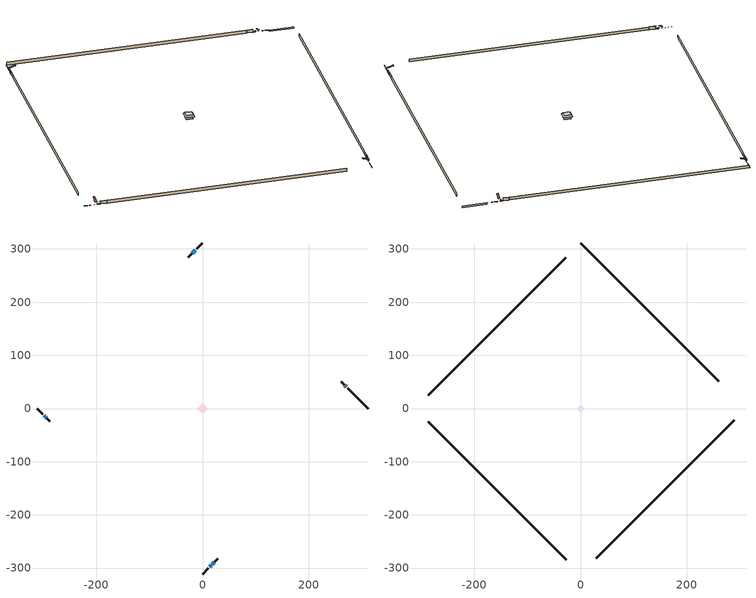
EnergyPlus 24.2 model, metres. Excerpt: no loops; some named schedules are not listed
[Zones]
conditioned space
 floor adiabatic (AdiabaticFloorConstruction): -9.71,0 0,9.71 9.71,0 0,-9.71 z3.05
 floor foundation (Slab1 construction): -6.68,0.65 -0.65,6.68 6.68,-0.65 0.65,-6.68 z-1.68
 wall outside (RimJoist1 construction): 0,-311.27 10.9,-300.37 / -311.27,0 -300.37,-10.9 / 0,311.27 -10.9,300.37 / 283.9,27.37 273,38.27 z0.61:0.91
 wall outside (AdiabaticWallConstruction 1): 269.93,41.34 268.91,42.36 z0.61:2.64
 wall outside (AdiabaticWallConstruction): 13.97,-297.3 14.4,-296.87 z0.61:1.73; -13.97,297.3 -15.27,296 / -16.76,294.51 -17.19,294.08 z0.61:1.88; -297.3,-13.97 -296.54,-14.73 z0.61:1.37; 15.06,-296.21 16.68,-294.59 z0.61:1.12; 17.33,-293.94 17.52,-293.75 z0.61:1.83; 268.26,43.01 267.75,43.52 / -295.89,-15.38 -295.38,-15.89 z0.61:1.07; -15.92,295.35 -16.1,295.17 / -17.85,293.42 -19.71,291.56 z0.61:1.93; 18.18,-293.09 18.97,-292.3 / -294.73,-16.54 -294.15,-17.12 z0.61:1.63; 19.62,-291.65 20.13,-291.14 z0.61:1.17; 20.78,-290.49 21.79,-289.48 z0.61:2.13
 wall outside (Wall1 construction): 22.45,-288.82 28.74,-282.53 / -293.49,-17.78 -287.21,-24.06 / -20.37,290.9 -26.66,284.61 / 267.1,44.17 260.81,50.46 z0.61:5.49
 wall foundation (FoundationWall1 construction): 284.55,26.71,-1.68 284.55,26.71,0.61 308.6,2.67,0.61 308.6,2.67,0.35 311.27,0,0.35 311.27,0,-1.68
 window (WindowConstruction 8): 13.97,-297.3 14.4,-296.87 z0.61:1.73
 window (WindowConstruction 5): -13.97,297.3 -15.27,296 z0.61:1.88
 window (WindowConstruction 6): -297.3,-13.97 -296.54,-14.73 z0.61:1.37
 window (WindowConstruction 7): 15.06,-296.21 16.67,-294.59 z0.61:1.12
 window (WindowConstruction 11): 17.33,-293.94 17.52,-293.75 z0.61:1.83
 window (WindowConstruction 12): 268.26,43.01 267.75,43.52 z0.61:1.07
 window (WindowConstruction 13): -295.89,-15.38 -295.38,-15.89 z0.61:1.07
 window (WindowConstruction 9): -15.92,295.35 -16.1,295.17 z0.61:1.93
 window (WindowConstruction 10): -16.76,294.51 -17.19,294.08 z0.61:1.88
 window (WindowConstruction): 18.18,-293.09 18.97,-292.3 z0.61:1.62
 window (WindowConstruction 1): 19.62,-291.64 20.13,-291.14 z0.61:1.17
 window (WindowConstruction 2): -17.85,293.42 -19.71,291.56 z0.61:1.93
 window (WindowConstruction 3): -294.73,-16.54 -294.15,-17.12 z0.61:1.62
 window (WindowConstruction 4): 20.78,-290.49 21.79,-289.48 z0.61:2.13
 door (Door): 269.93,41.34 268.91,42.36 z0.61:2.64
 ceiling adiabatic (AdiabaticFloorConstruction): 0,-9.71 9.71,0 0,9.71 -9.71,0 z3.05
attic - vented
 floor to conditioned space (Floor1 construction Reversed): -6.87,0 0,6.87 6.87,0 0,-6.87 z5.49
 wall outside (Wall3 construction): 29.39,-281.88 288.89,-22.38 / -286.55,-24.72 -27.05,-284.22 / -27.31,283.95 -286.81,24.46 / 260.15,51.12 0.66,310.61 z0.61:5.49
 roof outside (Roof1 construction): 13.32,-297.95,5.49 6.63,-291.27,8.64 4.86,-293.03,8.64 11.55,-299.72,5.49; -297.95,-13.32,5.49 -291.27,-6.63,8.64 -293.03,-4.86,8.64 -299.72,-11.55,5.49; -13.32,297.95,5.49 -6.63,291.27,8.64 -4.86,293.03,8.64 -11.55,299.72,5.49; 270.58,40.69,5.49 263.89,34,8.64 265.66,32.24,8.64 272.35,38.92,5.49
shading: 14.49,-296.78 13.89,-297.38 13.97,-297.47 14.57,-296.87 z1.85; -15.35,295.92 -13.89,297.38 -14.21,297.71 -15.67,296.25 z2; -296.01,-15.26 -297.83,-13.44 -298.05,-13.65 -296.22,-15.47 z2.13; 16.74,-294.53 15,-296.27 15.32,-296.6 17.06,-294.86 z1.21; 267.71,43.56 268.3,42.97 268.38,43.05 267.8,43.64 z1.13; -295.34,-15.93 -295.93,-15.34 -296.01,-15.42 -295.42,-16.01 z1.13; -18.04,293.23 -13.98,297.28 -14.31,297.61 -18.36,293.56 z4.67; -19.13,292.14 -14.82,296.45 -15.15,296.77 -19.45,292.47 z4.62; 20.91,-290.36 16.24,-295.03 16.57,-295.36 21.23,-290.69 z4.37; 22.06,-289.21 17.69,-293.58 18.01,-293.91 22.39,-289.53 z3.91; -21.65,289.62 -15.91,295.36 -16.23,295.69 -21.98,289.94 z4.67; -291.56,-19.71 -297.31,-13.95 -297.53,-14.17 -291.77,-19.92 z5.29; 23.73,-287.54 18.85,-292.42 19.17,-292.75 24.05,-287.87 z4.87
[Building]
Building 1: Terrain=Suburbs
[Site:Location]
Sault Ste Marie AP_ON: Latitude {deg}=46.49; Longitude {deg}=-84.51; Time Zone {hr}=-5; Elevation {m}=192; Keep Site Location Information=Yes
[Site:GroundTemperature:Shallow]
0.840846, -1.16074, -1.32103, -0.371179, 3.44196, 7.23733, 10.5277, 12.6121, 12.7892, 11.0939, 7.8874, 4.20846
[Site:WaterMainsTemperature]
Calculation Method=Schedule; Temperature Schedule=mains temperature schedule
[Material] Roughness=Rough; Thermal Absorptance=0.9
Name | Thickness {m} | Conductivity {W/m-K} | Density {kg/m3} | Specific Heat {J/kg-K} | Solar Absorptance | Visible Absorptance
asphalt or fiberglass shingles | 0.00635 | 0.162714 | 1121.4 | 1465.45 | 0.91 | 0.91
ceiling loosefill ins | 0.169333 | 0.0480833 | 16.02 | 1046.75 | 0.7 | 0.7
ceiling stud and cavity | 0.1397 | 0.107942 | 65.682 | 1177.47 | 0.7 | 0.7
concrete 4.0 in. | 0.1016 | 1.803125 | 2242.8 | 837.4 | 0.7 | 0.7
concrete 8.0 in. | 0.2032 | 1.803125 | 2242.8 | 837.4 | 0.7 | 0.7
door material | 0.04445 | 0.053851 | 512.64 | 1214.23 | 0.7 | 0.7
exterior vertical ins | 0.0439632 | 0.029427 | 32.04 | 1214.23 | 0.7 | 0.7
floor covering | 0.0127 | 0.0433444 | 54.468 | 1339.84 | 0.6 | 0.6
floor rigid ins; wall rigid ins | 0.512978 | 0.029427 | 32.04 | 1214.23 | 0.7 | 0.7
floor stud and cavity | 0.1397 | 1.75129 | 37.0049 | 1207.88 | 0.7 | 0.7
furniture material conditioned space 1 | 0.1524 | 0.115458 | 640.8 | 1214.23 | 0.6 | 0.6
gypsum board | 0.0127 | 0.160291 | 801 | 837.4 | 0.6 | 0.6
gypsum board 1 | 0.0127 | 0.160291 | 801 | 837.4 | 0.7 | 0.7
osb sheathing 0.5 in. | 0.0127 | 0.115458 | 512.64 | 1214.23 | 0.7 | 0.7
osb sheathing 0.75 in. | 0.01905 | 0.115458 | 512.64 | 1214.23 | 0.7 | 0.7
osb sheathing 2.0 in. | 0.0508 | 0.115458 | 512.64 | 1214.23 | 0.7 | 0.7
rim joist stud and cavity | 0.0508 | 0.0293316 | 125.044 | 1163.47 | 0.6 | 0.6
wall stud and cavity | 0.1397 | 0.092577 | 139.0536 | 1170.24 | 0.7 | 0.7
wall stud and cavity 1 | 0.0889 | 6.1454 | 50.32683 | 1063.81 | 0.6 | 0.6
wall stud and cavity 2 | 0.0889 | 0.380278 | 52.3479 | 1209.89 | 0.7 | 0.7
wall stud and cavity 3 | 0.0889 | 0.391764 | 83.0341 | 1211.67 | 0.7 | 0.7
wood siding | 0.0254 | 0.102417 | 544.68 | 1172.36 | 0.25 | 0.25
wood siding 1 | 0.00254 | 0.102417 | 544.68 | 1172.36 | 0.25 | 0.25
wood siding 2; wood siding 3; wood siding 4 | 0.0254 | 0.102417 | 544.68 | 1172.36 | 0.7 | 0.7
[WindowMaterial:SimpleGlazingSystem]
Name | U-Factor {W/m2-K} | Solar Heat Gain Coefficient
WindowMaterial | 2.6363 | 0.51
WindowMaterial 1 | 2.813449 | 0.39
WindowMaterial 10 | 2.572134 | 0.58
WindowMaterial 11 | 2.83843 | 0.36
WindowMaterial 12 | 3.01104 | 0.36
WindowMaterial 2 | 2.57384 | 0.54
WindowMaterial 3 | 2.68399 | 0.48
WindowMaterial 4 | 2.40407 | 0.64
WindowMaterial 5 | 2.6891 | 0.47
WindowMaterial 6 | 2.68172 | 0.48
WindowMaterial 7 | 2.81061 | 0.39
WindowMaterial 8 | 2.58406 | 0.58
WindowMaterial 9 | 2.88386 | 0.47
[Construction]
AdiabaticFloorConstruction: floor stud and cavity, floor rigid ins, osb sheathing 0.75 in., floor covering
AdiabaticWallConstruction: wood siding 3, wall rigid ins, wall stud and cavity 2, gypsum board
AdiabaticWallConstruction 1: wood siding 4, wall rigid ins, wall stud and cavity 2, gypsum board
Door: door material
Floor1 construction Reversed: gypsum board, ceiling stud and cavity, ceiling loosefill ins
FoundationWall1 construction: concrete 8.0 in., gypsum board 1
furniture construction conditioned space 1: furniture material conditioned space 1
PartitionWallConstruction: gypsum board, wall stud and cavity 3, gypsum board
RimJoist1 construction: wood siding 2, osb sheathing 2.0 in., rim joist stud and cavity
Roof1 construction: asphalt or fiberglass shingles
Slab1 construction: concrete 4.0 in.
Wall1 construction: wood siding, osb sheathing 0.5 in., wall stud and cavity, gypsum board
Wall3 construction: wood siding 1, wall stud and cavity 1
WindowConstruction: WindowMaterial
WindowConstruction 1: WindowMaterial 1
WindowConstruction 10: WindowMaterial 10
WindowConstruction 11: WindowMaterial 11
WindowConstruction 12; WindowConstruction 13: WindowMaterial 12
WindowConstruction 2: WindowMaterial 2
WindowConstruction 3: WindowMaterial 3
WindowConstruction 4: WindowMaterial 4
WindowConstruction 5: WindowMaterial 5
WindowConstruction 6: WindowMaterial 6
WindowConstruction 7: WindowMaterial 7
WindowConstruction 8: WindowMaterial 8
WindowConstruction 9: WindowMaterial 9
[Zone] Multiplier=1; Part of Total Floor Area=Yes
Name | Volume {m3}
attic - vented | 48.2632
conditioned space | 708
[Space]
Name | Zone | Volume {m3}
attic - vented 1 | attic - vented | 48.2632
conditioned space 1 | conditioned space | 708
[ZoneInfiltration:EffectiveLeakageArea]
infil attic - vented 1: Zone or Space=attic - vented 1; Schedule=Always On Discrete; Effective Air Leakage Area {cm2}=3710.16; Stack Coefficient=0.000558363; Wind Coefficient=1.59654e-05
[ZoneMixing]
whole house fan mix: Zone or Space=attic - vented; Schedule=Always On Continuous; Design Flow Rate Calculation Method=Flow/Zone; Design Flow Rate {m3/s}=0; Source Zone or Space=conditioned space
[SurfaceProperty:ExposedFoundationPerimeter]
Slab1: Exposed Perimeter Calculation Method=TotalExposedPerimeter; Total Exposed Perimeter {m}=37.78
[InternalMass] Zone or ZoneList=conditioned space; Space or SpaceList=conditioned space 1
Name | Construction | Surface Area {m2}
furniture mass conditioned space 1 | furniture construction conditioned space 1 | 110.8
partition wall mass | PartitionWallConstruction | 277
[Lights]
interior lighting: Zone or ZoneList or Space or SpaceList=conditioned space 1; Schedule=interior lighting schedule; Design Level Calculation Method=LightingLevel; Lighting Level {W}=343.2; Return Air Fraction=0; Fraction Radiant=0.6; Fraction Visible=0.2; Fraction Replaceable=1
[People]
occupants: Zone or ZoneList or Space or SpaceList=conditioned space 1; Number of People Schedule=occupants schedule; Number of People Calculation Method=People; Number of People=3; Fraction Radiant=0.314171; Sensible Heat Fraction=0.56303; Activity Level Schedule=occupants activity schedule; Carbon Dioxide Generation Rate {m3/s-W}=0; Enable ASHRAE 55 Comfort Warnings=No; Mean Radiant Temperature Calculation Type=EnclosureAveraged
[ElectricEquipment] Zone or ZoneList or Space or SpaceList=conditioned space 1; Design Level Calculation Method=EquipmentLevel
Name | Schedule | Design Level {W} | Fraction Latent | Fraction Radiant | Fraction Lost
clothes dryer | clothes dryer schedule | 140.772 | 0.015 | 0.081 | 0.85
clothes washer | clothes washer schedule | 32.1985 | 0.03 | 0.162 | 0.7
cooking range | cooking range schedule | 215.147 | 0.08 | 0.432 | 0.2
dishwasher | dishwasher schedule | 66.8632 | 0.3 | 0.18 | 0.4
fridge | fridge schedule | 72.9452 | 0 | 0.6 | 0
mech vent bath fan 0 | mech vent bath fan 0 schedule | 50.2 | 0 | 0 | 1
mech vent house fan | mech vent house fan schedule | 0 | 0 | 0 | 1
mech vent house fan cfis | mech vent house fan cfis schedule | 0 | 0 | 0 | 0
misc plug loads | misc plug loads schedule | 494.7 | 0.045 | 0.513 | 0.1
whole house fan | Always On Discrete | 0 | 0 | 0 | 1
[OtherEquipment] Zone or ZoneList or Space or SpaceList=conditioned space 1; Design Level Calculation Method=EquipmentLevel
Name | Fuel Type | Schedule | Design Level {W} | Fraction Latent | Fraction Radiant | Fraction Lost
clothes dryer 1 | Electricity | clothes dryer schedule | 0 | 0.015 | 0.081 | 0.85
cooking range 1 | Electricity | cooking range schedule | 0 | 0.08 | 0.432 | 0.2
general water use latent | None | general water use schedule | 62.594 | 1 | 0 | 0
general water use sensible | None | general water use schedule | -61.6891 | 0 | 0.6 | 0
mech vent house fan latent load | None | Always On Discrete | 0 | 1 | 0 | 0
mech vent house fan sensible load | None | Always On Discrete | 0 | 0 | 0 | 0
water heater energy adjustment1 | NaturalGas | Always On Discrete | 0.01 | 0 | 0 | 1
[ZoneInfiltration:DesignFlowRate] Zone or ZoneList or Space or SpaceList=conditioned space 1; Schedule=Always On Discrete; Design Flow Rate Calculation Method=Flow/Zone; Design Flow Rate {m3/s}=0
infil flow; natural vent flow; whole house fan flow
[Foundation:Kiva]
Foundation Kiva 1: Initial Indoor Air Temperature {C}=20; Wall Height Above Grade {m}=0.609996; Wall Depth Below Slab {m}=0.2032; Custom Block Material Name 1=exterior vertical ins; Custom Block Depth 1 {m}=2.28999; Custom Block X Position 1 {m}=0.2159; Custom Block Z Position 1 {m}=0
[Foundation:Kiva:Settings]
Soil Conductivity {W/m-K}=0.849921; Soil Density {kg/m3}=1842.3; Soil Specific Heat {J/kg-K}=418.7; Ground Solar Absorptivity=0.9; Ground Thermal Absorptivity=0.9; Ground Surface Roughness {m}=0.03; Far-Field Width {m}=40; Deep-Ground Boundary Condition=ZeroFlux; Deep-Ground Depth {m}=40; Minimum Cell Dimension {m}=0.2; Maximum Cell Growth Coefficient=3; Simulation Timestep=Timestep
[Exterior:Lights]
exterior lighting: Schedule=exterior lighting schedule; Design Level {W}=75.6
[Schedule:Constant]
Name | Hourly Value
Always On Continuous; mech vent house fan schedule; mech vent house fan cfis schedule; Always On Discrete | 1
occupants activity schedule | 117.228
fridge schedule | 0
[Schedule:Week:Daily]
interior lighting schedule Week Rule - Jan1-Jan27: interior lighting schedule day, interior lighting schedule day, interior lighting schedule day, interior lighting schedule day, interior lighting schedule day, interior lighting schedule day, interior lighting schedule day, interior lighting schedule default day, interior lighting schedule default day, interior lighting schedule default day, interior lighting schedule default day, interior lighting schedule default day
interior lighting schedule Week Rule - Jan28-Feb3: interior lighting schedule day, interior lighting schedule day, interior lighting schedule day, interior lighting schedule day, interior lighting schedule day 1, interior lighting schedule day 1, interior lighting schedule day 1, interior lighting schedule default day, interior lighting schedule default day, interior lighting schedule default day, interior lighting schedule default day, interior lighting schedule default day
interior lighting schedule Week Rule - Feb4-Feb24: interior lighting schedule day 1, interior lighting schedule day 1, interior lighting schedule day 1, interior lighting schedule day 1, interior lighting schedule day 1, interior lighting schedule day 1, interior lighting schedule day 1, interior lighting schedule default day, interior lighting schedule default day, interior lighting schedule default day, interior lighting schedule default day, interior lighting schedule default day
interior lighting schedule Week Rule - Feb25-Mar3: interior lighting schedule day 1, interior lighting schedule day 1, interior lighting schedule day 1, interior lighting schedule day 1, interior lighting schedule day 2, interior lighting schedule day 2, interior lighting schedule day 2, interior lighting schedule default day, interior lighting schedule default day, interior lighting schedule default day, interior lighting schedule default day, interior lighting schedule default day
interior lighting schedule Week Rule - Mar4-Mar31: interior lighting schedule day 2, interior lighting schedule day 2, interior lighting schedule day 2, interior lighting schedule day 2, interior lighting schedule day 2, interior lighting schedule day 2, interior lighting schedule day 2, interior lighting schedule default day, interior lighting schedule default day, interior lighting schedule default day, interior lighting schedule default day, interior lighting schedule default day
interior lighting schedule Week Rule - Apr1-Apr28: interior lighting schedule day 3, interior lighting schedule day 3, interior lighting schedule day 3, interior lighting schedule day 3, interior lighting schedule day 3, interior lighting schedule day 3, interior lighting schedule day 3, interior lighting schedule default day, interior lighting schedule default day, interior lighting schedule default day, interior lighting schedule default day, interior lighting schedule default day
interior lighting schedule Week Rule - Apr29-May5: interior lighting schedule day 3, interior lighting schedule day 3, interior lighting schedule day 4, interior lighting schedule day 4, interior lighting schedule day 4, interior lighting schedule day 4, interior lighting schedule day 4, interior lighting schedule default day, interior lighting schedule default day, interior lighting schedule default day, interior lighting schedule default day, interior lighting schedule default day
interior lighting schedule Week Rule - May6-May26: interior lighting schedule day 4, interior lighting schedule day 4, interior lighting schedule day 4, interior lighting schedule day 4, interior lighting schedule day 4, interior lighting schedule day 4, interior lighting schedule day 4, interior lighting schedule default day, interior lighting schedule default day, interior lighting schedule default day, interior lighting schedule default day, interior lighting schedule default day
interior lighting schedule Week Rule - May27-Jun2: interior lighting schedule day 4, interior lighting schedule day 4, interior lighting schedule day 4, interior lighting schedule day 4, interior lighting schedule day 4, interior lighting schedule day 5, interior lighting schedule day 5, interior lighting schedule default day, interior lighting schedule default day, interior lighting schedule default day, interior lighting schedule default day, interior lighting schedule default day
interior lighting schedule Week Rule - Jun3-Jun30: interior lighting schedule day 5, interior lighting schedule day 5, interior lighting schedule day 5, interior lighting schedule day 5, interior lighting schedule day 5, interior lighting schedule day 5, interior lighting schedule day 5, interior lighting schedule default day, interior lighting schedule default day, interior lighting schedule default day, interior lighting schedule default day, interior lighting schedule default day
interior lighting schedule Week Rule - Jul1-Jul28: interior lighting schedule day 6, interior lighting schedule day 6, interior lighting schedule day 6, interior lighting schedule day 6, interior lighting schedule day 6, interior lighting schedule day 6, interior lighting schedule day 6, interior lighting schedule default day, interior lighting schedule default day, interior lighting schedule default day, interior lighting schedule default day, interior lighting schedule default day
interior lighting schedule Week Rule - Jul29-Aug4: interior lighting schedule day 6, interior lighting schedule day 6, interior lighting schedule day 6, interior lighting schedule day 7, interior lighting schedule day 7, interior lighting schedule day 7, interior lighting schedule day 7, interior lighting schedule default day, interior lighting schedule default day, interior lighting schedule default day, interior lighting schedule default day, interior lighting schedule default day
interior lighting schedule Week Rule - Aug5-Aug25: interior lighting schedule day 7, interior lighting schedule day 7, interior lighting schedule day 7, interior lighting schedule day 7, interior lighting schedule day 7, interior lighting schedule day 7, interior lighting schedule day 7, interior lighting schedule default day, interior lighting schedule default day, interior lighting schedule default day, interior lighting schedule default day, interior lighting schedule default day
interior lighting schedule Week Rule - Aug26-Sep1: interior lighting schedule day 7, interior lighting schedule day 7, interior lighting schedule day 7, interior lighting schedule day 7, interior lighting schedule day 7, interior lighting schedule day 7, interior lighting schedule day 8, interior lighting schedule default day, interior lighting schedule default day, interior lighting schedule default day, interior lighting schedule default day, interior lighting schedule default day
interior lighting schedule Week Rule - Sep2-Sep29: interior lighting schedule day 8, interior lighting schedule day 8, interior lighting schedule day 8, interior lighting schedule day 8, interior lighting schedule day 8, interior lighting schedule day 8, interior lighting schedule day 8, interior lighting schedule default day, interior lighting schedule default day, interior lighting schedule default day, interior lighting schedule default day, interior lighting schedule default day
interior lighting schedule Week Rule - Sep30-Oct6: interior lighting schedule day 8, interior lighting schedule day 9, interior lighting schedule day 9, interior lighting schedule day 9, interior lighting schedule day 9, interior lighting schedule day 9, interior lighting schedule day 9, interior lighting schedule default day, interior lighting schedule default day, interior lighting schedule default day, interior lighting schedule default day, interior lighting schedule default day
interior lighting schedule Week Rule - Oct7-Oct27: interior lighting schedule day 9, interior lighting schedule day 9, interior lighting schedule day 9, interior lighting schedule day 9, interior lighting schedule day 9, interior lighting schedule day 9, interior lighting schedule day 9, interior lighting schedule default day, interior lighting schedule default day, interior lighting schedule default day, interior lighting schedule default day, interior lighting schedule default day
interior lighting schedule Week Rule - Oct28-Nov3: interior lighting schedule day 9, interior lighting schedule day 9, interior lighting schedule day 9, interior lighting schedule day 9, interior lighting schedule day 10, interior lighting schedule day 10, interior lighting schedule day 10, interior lighting schedule default day, interior lighting schedule default day, interior lighting schedule default day, interior lighting schedule default day, interior lighting schedule default day
interior lighting schedule Week Rule - Nov4-Nov24: interior lighting schedule day 10, interior lighting schedule day 10, interior lighting schedule day 10, interior lighting schedule day 10, interior lighting schedule day 10, interior lighting schedule day 10, interior lighting schedule day 10, interior lighting schedule default day, interior lighting schedule default day, interior lighting schedule default day, interior lighting schedule default day, interior lighting schedule default day
interior lighting schedule Week Rule - Nov25-Dec1: interior lighting schedule day 10, interior lighting schedule day 10, interior lighting schedule day 10, interior lighting schedule day 10, interior lighting schedule day 10, interior lighting schedule day 10, interior lighting schedule day 11, interior lighting schedule default day, interior lighting schedule default day, interior lighting schedule default day, interior lighting schedule default day, interior lighting schedule default day
interior lighting schedule Week Rule - Dec2-Dec31: interior lighting schedule day 11, interior lighting schedule day 11, interior lighting schedule day 11, interior lighting schedule day 11, interior lighting schedule day 11, interior lighting schedule day 11, interior lighting schedule day 11, interior lighting schedule default day, interior lighting schedule default day, interior lighting schedule default day, interior lighting schedule default day, interior lighting schedule default day
occupants schedule Week Rule - Jan1-Dec31: occupants schedule day, occupants schedule day, occupants schedule day, occupants schedule day, occupants schedule day, occupants schedule day, occupants schedule day, occupants schedule default day, occupants schedule default day, occupants schedule default day, occupants schedule default day, occupants schedule default day
clothes dryer schedule Week Rule - Jan1-Dec31: clothes dryer schedule day, clothes dryer schedule day, clothes dryer schedule day, clothes dryer schedule day, clothes dryer schedule day, clothes dryer schedule day, clothes dryer schedule day, clothes dryer schedule default day, clothes dryer schedule default day, clothes dryer schedule default day, clothes dryer schedule default day, clothes dryer schedule default day
clothes washer schedule Week Rule - Jan1-Dec31: clothes washer schedule day, clothes washer schedule day, clothes washer schedule day, clothes washer schedule day, clothes washer schedule day, clothes washer schedule day, clothes washer schedule day, clothes washer schedule default day, clothes washer schedule default day, clothes washer schedule default day, clothes washer schedule default day, clothes washer schedule default day
cooking range schedule Week Rule - Jan1-Dec31: cooking range schedule day, cooking range schedule day, cooking range schedule day, cooking range schedule day, cooking range schedule day, cooking range schedule day, cooking range schedule day, cooking range schedule default day, cooking range schedule default day, cooking range schedule default day, cooking range schedule default day, cooking range schedule default day
dishwasher schedule Week Rule - Jan1-Dec31: dishwasher schedule day, dishwasher schedule day, dishwasher schedule day, dishwasher schedule day, dishwasher schedule day, dishwasher schedule day, dishwasher schedule day, dishwasher schedule default day, dishwasher schedule default day, dishwasher schedule default day, dishwasher schedule default day, dishwasher schedule default day
mech vent bath fan 0 schedule Week Rule - Jan1-Dec31: mech vent bath fan 0 schedule day, mech vent bath fan 0 schedule day, mech vent bath fan 0 schedule day, mech vent bath fan 0 schedule day, mech vent bath fan 0 schedule day, mech vent bath fan 0 schedule day, mech vent bath fan 0 schedule day, mech vent bath fan 0 schedule default day, mech vent bath fan 0 schedule default day, mech vent bath fan 0 schedule default day, mech vent bath fan 0 schedule default day, mech vent bath fan 0 schedule default day
misc plug loads schedule Week Rule - Jan1-Dec31: misc plug loads schedule day, misc plug loads schedule day, misc plug loads schedule day, misc plug loads schedule day, misc plug loads schedule day, misc plug loads schedule day, misc plug loads schedule day, misc plug loads schedule default day, misc plug loads schedule default day, misc plug loads schedule default day, misc plug loads schedule default day, misc plug loads schedule default day
general water use schedule Week Rule - Jan1-Dec31: general water use schedule day, general water use schedule day, general water use schedule day, general water use schedule day, general water use schedule day, general water use schedule day, general water use schedule day, general water use schedule default day, general water use schedule default day, general water use schedule default day, general water use schedule default day, general water use schedule default day
exterior lighting schedule Week Rule - Jan1-Jan27: exterior lighting schedule day, exterior lighting schedule day, exterior lighting schedule day, exterior lighting schedule day, exterior lighting schedule day, exterior lighting schedule day, exterior lighting schedule day, exterior lighting schedule default day, exterior lighting schedule default day, exterior lighting schedule default day, exterior lighting schedule default day, exterior lighting schedule default day
exterior lighting schedule Week Rule - Jan28-Feb3: exterior lighting schedule day, exterior lighting schedule day, exterior lighting schedule day, exterior lighting schedule day, exterior lighting schedule day 1, exterior lighting schedule day 1, exterior lighting schedule day 1, exterior lighting schedule default day, exterior lighting schedule default day, exterior lighting schedule default day, exterior lighting schedule default day, exterior lighting schedule default day
exterior lighting schedule Week Rule - Feb4-Feb24: exterior lighting schedule day 1, exterior lighting schedule day 1, exterior lighting schedule day 1, exterior lighting schedule day 1, exterior lighting schedule day 1, exterior lighting schedule day 1, exterior lighting schedule day 1, exterior lighting schedule default day, exterior lighting schedule default day, exterior lighting schedule default day, exterior lighting schedule default day, exterior lighting schedule default day
exterior lighting schedule Week Rule - Feb25-Mar3: exterior lighting schedule day 1, exterior lighting schedule day 1, exterior lighting schedule day 1, exterior lighting schedule day 1, exterior lighting schedule day 2, exterior lighting schedule day 2, exterior lighting schedule day 2, exterior lighting schedule default day, exterior lighting schedule default day, exterior lighting schedule default day, exterior lighting schedule default day, exterior lighting schedule default day
exterior lighting schedule Week Rule - Mar4-Mar31: exterior lighting schedule day 2, exterior lighting schedule day 2, exterior lighting schedule day 2, exterior lighting schedule day 2, exterior lighting schedule day 2, exterior lighting schedule day 2, exterior lighting schedule day 2, exterior lighting schedule default day, exterior lighting schedule default day, exterior lighting schedule default day, exterior lighting schedule default day, exterior lighting schedule default day
exterior lighting schedule Week Rule - Apr1-Apr28: exterior lighting schedule day 3, exterior lighting schedule day 3, exterior lighting schedule day 3, exterior lighting schedule day 3, exterior lighting schedule day 3, exterior lighting schedule day 3, exterior lighting schedule day 3, exterior lighting schedule default day, exterior lighting schedule default day, exterior lighting schedule default day, exterior lighting schedule default day, exterior lighting schedule default day
exterior lighting schedule Week Rule - Apr29-May5: exterior lighting schedule day 3, exterior lighting schedule day 3, exterior lighting schedule day 4, exterior lighting schedule day 4, exterior lighting schedule day 4, exterior lighting schedule day 4, exterior lighting schedule day 4, exterior lighting schedule default day, exterior lighting schedule default day, exterior lighting schedule default day, exterior lighting schedule default day, exterior lighting schedule default day
exterior lighting schedule Week Rule - May6-May26: exterior lighting schedule day 4, exterior lighting schedule day 4, exterior lighting schedule day 4, exterior lighting schedule day 4, exterior lighting schedule day 4, exterior lighting schedule day 4, exterior lighting schedule day 4, exterior lighting schedule default day, exterior lighting schedule default day, exterior lighting schedule default day, exterior lighting schedule default day, exterior lighting schedule default day
exterior lighting schedule Week Rule - May27-Jun2: exterior lighting schedule day 4, exterior lighting schedule day 4, exterior lighting schedule day 4, exterior lighting schedule day 4, exterior lighting schedule day 4, exterior lighting schedule day 5, exterior lighting schedule day 5, exterior lighting schedule default day, exterior lighting schedule default day, exterior lighting schedule default day, exterior lighting schedule default day, exterior lighting schedule default day
exterior lighting schedule Week Rule - Jun3-Jun30: exterior lighting schedule day 5, exterior lighting schedule day 5, exterior lighting schedule day 5, exterior lighting schedule day 5, exterior lighting schedule day 5, exterior lighting schedule day 5, exterior lighting schedule day 5, exterior lighting schedule default day, exterior lighting schedule default day, exterior lighting schedule default day, exterior lighting schedule default day, exterior lighting schedule default day
exterior lighting schedule Week Rule - Jul1-Jul28: exterior lighting schedule day 6, exterior lighting schedule day 6, exterior lighting schedule day 6, exterior lighting schedule day 6, exterior lighting schedule day 6, exterior lighting schedule day 6, exterior lighting schedule day 6, exterior lighting schedule default day, exterior lighting schedule default day, exterior lighting schedule default day, exterior lighting schedule default day, exterior lighting schedule default day
exterior lighting schedule Week Rule - Jul29-Aug4: exterior lighting schedule day 6, exterior lighting schedule day 6, exterior lighting schedule day 6, exterior lighting schedule day 7, exterior lighting schedule day 7, exterior lighting schedule day 7, exterior lighting schedule day 7, exterior lighting schedule default day, exterior lighting schedule default day, exterior lighting schedule default day, exterior lighting schedule default day, exterior lighting schedule default day
exterior lighting schedule Week Rule - Aug5-Aug25: exterior lighting schedule day 7, exterior lighting schedule day 7, exterior lighting schedule day 7, exterior lighting schedule day 7, exterior lighting schedule day 7, exterior lighting schedule day 7, exterior lighting schedule day 7, exterior lighting schedule default day, exterior lighting schedule default day, exterior lighting schedule default day, exterior lighting schedule default day, exterior lighting schedule default day
exterior lighting schedule Week Rule - Aug26-Sep1: exterior lighting schedule day 7, exterior lighting schedule day 7, exterior lighting schedule day 7, exterior lighting schedule day 7, exterior lighting schedule day 7, exterior lighting schedule day 7, exterior lighting schedule day 8, exterior lighting schedule default day, exterior lighting schedule default day, exterior lighting schedule default day, exterior lighting schedule default day, exterior lighting schedule default day
exterior lighting schedule Week Rule - Sep2-Sep29: exterior lighting schedule day 8, exterior lighting schedule day 8, exterior lighting schedule day 8, exterior lighting schedule day 8, exterior lighting schedule day 8, exterior lighting schedule day 8, exterior lighting schedule day 8, exterior lighting schedule default day, exterior lighting schedule default day, exterior lighting schedule default day, exterior lighting schedule default day, exterior lighting schedule default day
exterior lighting schedule Week Rule - Sep30-Oct6: exterior lighting schedule day 8, exterior lighting schedule day 9, exterior lighting schedule day 9, exterior lighting schedule day 9, exterior lighting schedule day 9, exterior lighting schedule day 9, exterior lighting schedule day 9, exterior lighting schedule default day, exterior lighting schedule default day, exterior lighting schedule default day, exterior lighting schedule default day, exterior lighting schedule default day
exterior lighting schedule Week Rule - Oct7-Oct27: exterior lighting schedule day 9, exterior lighting schedule day 9, exterior lighting schedule day 9, exterior lighting schedule day 9, exterior lighting schedule day 9, exterior lighting schedule day 9, exterior lighting schedule day 9, exterior lighting schedule default day, exterior lighting schedule default day, exterior lighting schedule default day, exterior lighting schedule default day, exterior lighting schedule default day
exterior lighting schedule Week Rule - Oct28-Nov3: exterior lighting schedule day 9, exterior lighting schedule day 9, exterior lighting schedule day 9, exterior lighting schedule day 9, exterior lighting schedule day 10, exterior lighting schedule day 10, exterior lighting schedule day 10, exterior lighting schedule default day, exterior lighting schedule default day, exterior lighting schedule default day, exterior lighting schedule default day, exterior lighting schedule default day
exterior lighting schedule Week Rule - Nov4-Nov24: exterior lighting schedule day 10, exterior lighting schedule day 10, exterior lighting schedule day 10, exterior lighting schedule day 10, exterior lighting schedule day 10, exterior lighting schedule day 10, exterior lighting schedule day 10, exterior lighting schedule default day, exterior lighting schedule default day, exterior lighting schedule default day, exterior lighting schedule default day, exterior lighting schedule default day
[Schedule:Year]
interior lighting schedule: interior lighting schedule Week Rule - Jan1-Jan27, 1, 1, 1, 27, interior lighting schedule Week Rule - Jan28-Feb3, 1, 28, 2, 3, interior lighting schedule Week Rule - Feb4-Feb24, 2, 4, 2, 24, interior lighting schedule Week Rule - Feb25-Mar3, 2, 25, 3, 3, interior lighting schedule Week Rule - Mar4-Mar31, 3, 4, 3, 31, interior lighting schedule Week Rule - Apr1-Apr28, 4, 1, 4, 28, interior lighting schedule Week Rule - Apr29-May5, 4, 29, 5, 5, interior lighting schedule Week Rule - May6-May26, 5, 6, 5, 26, interior lighting schedule Week Rule - May27-Jun2, 5, 27, 6, 2, interior lighting schedule Week Rule - Jun3-Jun30, 6, 3, 6, 30, interior lighting schedule Week Rule - Jul1-Jul28, 7, 1, 7, 28, interior lighting schedule Week Rule - Jul29-Aug4, 7, 29, 8, 4, interior lighting schedule Week Rule - Aug5-Aug25, 8, 5, 8, 25, interior lighting schedule Week Rule - Aug26-Sep1, 8, 26, 9, 1, interior lighting schedule Week Rule - Sep2-Sep29, 9, 2, 9, 29, interior lighting schedule Week Rule - Sep30-Oct6, 9, 30, 10, 6, interior lighting schedule Week Rule - Oct7-Oct27, 10, 7, 10, 27, interior lighting schedule Week Rule - Oct28-Nov3, 10, 28, 11, 3, interior lighting schedule Week Rule - Nov4-Nov24, 11, 4, 11, 24, interior lighting schedule Week Rule - Nov25-Dec1, 11, 25, 12, 1, interior lighting schedule Week Rule - Dec2-Dec31, 12, 2, 12, 31
occupants schedule: occupants schedule Week Rule - Jan1-Dec31, 1, 1, 12, 31
clothes dryer schedule: clothes dryer schedule Week Rule - Jan1-Dec31, 1, 1, 12, 31
clothes washer schedule: clothes washer schedule Week Rule - Jan1-Dec31, 1, 1, 12, 31
cooking range schedule: cooking range schedule Week Rule - Jan1-Dec31, 1, 1, 12, 31
dishwasher schedule: dishwasher schedule Week Rule - Jan1-Dec31, 1, 1, 12, 31
mech vent bath fan 0 schedule: mech vent bath fan 0 schedule Week Rule - Jan1-Dec31, 1, 1, 12, 31
misc plug loads schedule: misc plug loads schedule Week Rule - Jan1-Dec31, 1, 1, 12, 31
general water use schedule: general water use schedule Week Rule - Jan1-Dec31, 1, 1, 12, 31
exterior lighting schedule: exterior lighting schedule Week Rule - Jan1-Jan27, 1, 1, 1, 27, exterior lighting schedule Week Rule - Jan28-Feb3, 1, 28, 2, 3, exterior lighting schedule Week Rule - Feb4-Feb24, 2, 4, 2, 24, exterior lighting schedule Week Rule - Feb25-Mar3, 2, 25, 3, 3, exterior lighting schedule Week Rule - Mar4-Mar31, 3, 4, 3, 31, exterior lighting schedule Week Rule - Apr1-Apr28, 4, 1, 4, 28, exterior lighting schedule Week Rule - Apr29-May5, 4, 29, 5, 5, exterior lighting schedule Week Rule - May6-May26, 5, 6, 5, 26, exterior lighting schedule Week Rule - May27-Jun2, 5, 27, 6, 2, exterior lighting schedule Week Rule - Jun3-Jun30, 6, 3, 6, 30, exterior lighting schedule Week Rule - Jul1-Jul28, 7, 1, 7, 28, exterior lighting schedule Week Rule - Jul29-Aug4, 7, 29, 8, 4, exterior lighting schedule Week Rule - Aug5-Aug25, 8, 5, 8, 25, exterior lighting schedule Week Rule - Aug26-Sep1, 8, 26, 9, 1, exterior lighting schedule Week Rule - Sep2-Sep29, 9, 2, 9, 29, exterior lighting schedule Week Rule - Sep30-Oct6, 9, 30, 10, 6, exterior lighting schedule Week Rule - Oct7-Oct27, 10, 7, 10, 27, exterior lighting schedule Week Rule - Oct28-Nov3, 10, 28, 11, 3, exterior lighting schedule Week Rule - Nov4-Nov24, 11, 4, 11, 24, exterior lighting schedule Week Rule - Nov25-Dec1, 11, 25, 12, 1, exterior lighting schedule Week Rule - Dec2-Dec31, 12, 2, 12, 31
[Schedule:Compact]
mains temperature schedule: Through: 01/01, For: AllDays, Until: 24:00, 5.72222, Through: 01/02, For: AllDays, Until: 24:00, 5.65667, Through: 01/03, For: AllDays, Until: 24:00, 5.59222, Through: 01/04, For: AllDays, Until: 24:00, 5.52889, Through: 01/05, For: AllDays, Until: 24:00, 5.46667, Through: 01/06, For: AllDays, Until: 24:00, 5.405, Through: 01/07, For: AllDays, Until: 24:00, 5.345, Through: 01/08, For: AllDays, Until: 24:00, 5.28556, Through: 01/09, For: AllDays, Until: 24:00, 5.22722, Through: 01/10, For: AllDays, Until: 24:00, 5.17, Through: 01/11, For: AllDays, Until: 24:00, 5.11389, Through: 01/12, For: AllDays, Until: 24:00, 5.05889, Through: 01/13, For: AllDays, Until: 24:00, 5.00556, Through: 01/14, For: AllDays, Until: 24:00, 4.95278, Through: 01/15, For: AllDays, Until: 24:00, 4.90111, Through: 01/16, For: AllDays, Until: 24:00, 4.85111, Through: 01/17, For: AllDays, Until: 24:00, 4.80167, Through: 01/18, For: AllDays, Until: 24:00, 4.75389, Through: 01/19, For: AllDays, Until: 24:00, 4.70722, Through: 01/20, For: AllDays, Until: 24:00, 4.66167, Through: 01/21, For: AllDays, Until: 24:00, 4.61778, Through: 01/22, For: AllDays, Until: 24:00, 4.575, Through: 01/23, For: AllDays, Until: 24:00, 4.53333, Through: 01/24, For: AllDays, Until: 24:00, 4.49278, Through: 01/25, For: AllDays, Until: 24:00, 4.45389, Through: 01/26, For: AllDays, Until: 24:00, 4.41611, Through: 01/27, For: AllDays, Until: 24:00, 4.38, Through: 01/28, For: AllDays, Until: 24:00, 4.345, Through: 01/29, For: AllDays, Until: 24:00, 4.31111, Through: 01/30, For: AllDays, Until: 24:00, 4.27889, Through: 01/31, For: AllDays, Until: 24:00, 4.24833, Through: 02/01, For: AllDays, Until: 24:00, 4.21833, Through: 02/02, For: AllDays, Until: 24:00, 4.19056, Through: 02/03, For: AllDays, Until: 24:00, 4.16333, Through: 02/04, For: AllDays, Until: 24:00, 4.13833, Through: 02/05, For: AllDays, Until: 24:00, 4.11444, Through: 02/06, For: AllDays, Until: 24:00, 4.09167, Through: 02/07, For: AllDays, Until: 24:00, 4.07056, Through: 02/08, For: AllDays, Until: 24:00, 4.05111, Through: 02/09, For: AllDays, Until: 24:00, 4.03278, Through: 02/10, For: AllDays, Until: 24:00, 4.01611, Through: 02/11, For: AllDays, Until: 24:00, 4.00056, Through: 02/12, For: AllDays, Until: 24:00, 3.98667, Through: 02/13, For: AllDays, Until: 24:00, 3.97444, Through: 02/14, For: AllDays, Until: 24:00, 3.96333, Through: 02/15, For: AllDays, Until: 24:00, 3.95389, Through: 02/16, For: AllDays, Until: 24:00, 3.94556, Through: 02/17, For: AllDays, Until: 24:00, 3.93889, Through: 02/18, For: AllDays, Until: 24:00, 3.93389, Through: 02/19, For: AllDays, Until: 24:00, 3.93056, Through: 02/20, For: AllDays, Until: 24:00, 3.92833, Through: 02/21, For: AllDays, Until: 24:00, 3.92722, Through: 02/22, For: AllDays, Until: 24:00, 3.92833, Through: 02/23, For: AllDays, Until: 24:00, 3.93056, Through: 02/24, For: AllDays, Until: 24:00, 3.93444, Through: 02/25, For: AllDays, Until: 24:00, 3.93944, Through: 02/26, For: AllDays, Until: 24:00, 3.94611, Through: 02/27, For: AllDays, Until: 24:00, 3.95444, Through: 02/28, For: AllDays, Until: 24:00, 3.96389, Through: 03/01, For: AllDays, Until: 24:00, 3.975, Through: 03/02, For: AllDays, Until: 24:00, 3.98722, Through: 03/03, For: AllDays, Until: 24:00, 4.00111, Through: 03/04, For: AllDays, Until: 24:00, 4.01667, Through: 03/05, For: AllDays, Until: 24:00, 4.03389, Through: 03/06, For: AllDays, Until: 24:00, 4.05167, Through: 03/07, For: AllDays, Until: 24:00, 4.07167, Through: 03/08, For: AllDays, Until: 24:00, 4.09278, Through: 03/09, For: AllDays, Until: 24:00, 4.11556, Through: 03/10, For: AllDays, Until: 24:00, 4.13944, Through: 03/11, For: AllDays, Until: 24:00, 4.165, Through: 03/12, For: AllDays, Until: 24:00, 4.19167, Through: 03/13, For: AllDays, Until: 24:00, 4.22, Through: 03/14, For: AllDays, Until: 24:00, 4.24944, Through: 03/15, For: AllDays, Until: 24:00, 4.28056, Through: 03/16, For: AllDays, Until: 24:00, 4.31278, Through: 03/17, For: AllDays, Until: 24:00, 4.34667, Through: 03/18, For: AllDays, Until: 24:00, 4.38167, Through: 03/19, For: AllDays, Until: 24:00, 4.41833, Through: 03/20, For: AllDays, Until: 24:00, 4.45611, Through: 03/21, For: AllDays, Until: 24:00, 4.495, Through: 03/22, For: AllDays, Until: 24:00, 4.53556, Through: 03/23, For: AllDays, Until: 24:00, 4.57722, Through: 03/24, For: AllDays, Until: 24:00, 4.62, Through: 03/25, For: AllDays, Until: 24:00, 4.66444, Through: 03/26, For: AllDays, Until: 24:00, 4.70944, Through: 03/27, For: AllDays, Until: 24:00, 4.75611, Through: 03/28, For: AllDays, Until: 24:00, 4.80444, Through: 03/29, For: AllDays, Until: 24:00, 4.85333, Through: 03/30, For: AllDays, Until: 24:00, 4.90389, Through: 03/31, For: AllDays, Until: 24:00, 4.95556, Through: 04/01, For: AllDays, Until: 24:00, 5.00778, Through: 04/02, For: AllDays, Until: 24:00, 5.06167, Through: 04/03, For: AllDays, Until: 24:00, 5.11667, Through: 04/04, For: AllDays, Until: 24:00, 5.17278, Through: 04/05, For: AllDays, Until: 24:00, 5.23, Through: 04/06, For: AllDays, Until: 24:00, 5.28833, Through: 04/07, For: AllDays, Until: 24:00, 5.34778, Through: 04/08, For: AllDays, Until: 24:00, 5.40833, Through: 04/09, For: AllDays, Until: 24:00, 5.47, Through: 04/10, For: AllDays, Until: 24:00, 5.53222, Through: 04/11, For: AllDays, Until: 24:00, 5.59556, Through: 04/12, For: AllDays, Until: 24:00, 5.66, Through: 04/13, For: AllDays, Until: 24:00, 5.72556, Through: 04/14, For: AllDays, Until: 24:00, 5.79222, Through: 04/15, For: AllDays, Until: 24:00, 5.85944, Through: 04/16, For: AllDays, Until: 24:00, 5.92722, Through: 04/17, For: AllDays, Until: 24:00, 5.99667, Through: 04/18, For: AllDays, Until: 24:00, 6.06667, Through: 04/19, For: AllDays, Until: 24:00, 6.13722, Through: 04/20, For: AllDays, Until: 24:00, 6.20889, Through: 04/21, For: AllDays, Until: 24:00, 6.28111, Through: 04/22, For: AllDays, Until: 24:00, 6.35444, Through: 04/23, For: AllDays, Until: 24:00, 6.42833, Through: 04/24, For: AllDays, Until: 24:00, 6.50278, Through: 04/25, For: AllDays, Until: 24:00, 6.57833, Through: 04/26, For: AllDays, Until: 24:00, 6.65444, Through: 04/27, For: AllDays, Until: 24:00, 6.73111, Through: 04/28, For: AllDays, Until: 24:00, 6.80833, Through: 04/29, For: AllDays, Until: 24:00, 6.88611, Through: 04/30, For: AllDays, Until: 24:00, 6.965, Through: 05/01, For: AllDays, Until: 24:00, 7.04389, Through: 05/02, For: AllDays, Until: 24:00, 7.12389, Through: 05/03, For: AllDays, Until: 24:00, 7.20389, Through: 05/04, For: AllDays, Until: 24:00, 7.28444, Through: 05/05, For: AllDays, Until: 24:00, 7.36611, Through: 05/06, For: AllDays, Until: 24:00, 7.44778, Through: 05/07, For: AllDays, Until: 24:00, 7.52944, Through: 05/08, For: AllDays, Until: 24:00, 7.61222, Through: 05/09, For: AllDays, Until: 24:00, 7.695, Through: 05/10, For: AllDays, Until: 24:00, 7.77833, Through: 05/11, For: AllDays, Until: 24:00, 7.86167, Through: 05/12, For: AllDays, Until: 24:00, 7.94556, Through: 05/13, For: AllDays, Until: 24:00, 8.03, Through: 05/14, For: AllDays, Until: 24:00, 8.11444, Through: 05/15, For: AllDays, Until: 24:00, 8.19889, Through: 05/16, For: AllDays, Until: 24:00, 8.28389, Through: 05/17, For: AllDays, Until: 24:00, 8.36889, Through: 05/18, For: AllDays, Until: 24:00, 8.45389, Through: 05/19, For: AllDays, Until: 24:00, 8.53944, Through: 05/20, For: AllDays, Until: 24:00, 8.625, Through: 05/21, For: AllDays, Until: 24:00, 8.71056, Through: 05/22, For: AllDays, Until: 24:00, 8.79611, Through: 05/23, For: AllDays, Until: 24:00, 8.88167, Through: 05/24, For: AllDays, Until: 24:00, 8.96722, Through: 05/25, For: AllDays, Until: 24:00, 9.05278, Through: 05/26, For: AllDays, Until: 24:00, 9.13833, Through: 05/27, For: AllDays, Until: 24:00, 9.22389, Through: 05/28, For: AllDays, Until: 24:00, 9.30944, Through: 05/29, For: AllDays, Until: 24:00, 9.39444, Through: 05/30, For: AllDays, Until: 24:00, 9.48, Through: 05/31, For: AllDays, Until: 24:00, 9.56444, Through: 06/01, For: AllDays, Until: 24:00, 9.64944, Through: 06/02, For: AllDays, Until: 24:00, 9.73389, Through: 06/03, For: AllDays, Until: 24:00, 9.81833, Through: 06/04, For: AllDays, Until: 24:00, 9.90222, Through: 06/05, For: AllDays, Until: 24:00, 9.98611, Through: 06/06, For: AllDays, Until: 24:00, 10.0694, Through: 06/07, For: AllDays, Until: 24:00, 10.1528, Through: 06/08, For: AllDays, Until: 24:00, 10.235, Through: 06/09, For: AllDays, Until: 24:00, 10.3178, Through: 06/10, For: AllDays, Until: 24:00, 10.3994, Through: 06/11, For: AllDays, Until: 24:00, 10.4811, Through: 06/12, For: AllDays, Until: 24:00, 10.5617, Through: 06/13, For: AllDays, Until: 24:00, 10.6422, Through: 06/14, For: AllDays, Until: 24:00, 10.7222, Through: 06/15, For: AllDays, Until: 24:00, 10.8017, Through: 06/16, For: AllDays, Until: 24:00, 10.8806, Through: 06/17, For: AllDays, Until: 24:00, 10.9589, Through: 06/18, For: AllDays, Until: 24:00, 11.0367, Through: 06/19, For: AllDays, Until: 24:00, 11.1133, Through: 06/20, For: AllDays, Until: 24:00, 11.19, Through: 06/21, For: AllDays, Until: 24:00, 11.2656, Through: 06/22, For: AllDays, Until: 24:00, 11.3406, Through: 06/23, For: AllDays, Until: 24:00, 11.415, Through: 06/24, For: AllDays, Until: 24:00, 11.4883, Through: 06/25, For: AllDays, Until: 24:00, 11.5611, Through: 06/26, For: AllDays, Until: 24:00, 11.6333, Through: 06/27, For: AllDays, Until: 24:00, 11.7044, Through: 06/28, For: AllDays, Until: 24:00, 11.775, Through: 06/29, For: AllDays, Until: 24:00, 11.8444, Through: 06/30, For: AllDays, Until: 24:00, 11.9128, Through: 07/01, For: AllDays, Until: 24:00, 11.9806, Through: 07/02, For: AllDays, Until: 24:00, 12.0472, Through: 07/03, For: AllDays, Until: 24:00, 12.1133, Through: 07/04, For: AllDays, Until: 24:00, 12.1783, Through: 07/05, For: AllDays, Until: 24:00, 12.2422, Through: 07/06, For: AllDays, Until: 24:00, 12.3056, Through: 07/07, For: AllDays, Until: 24:00, 12.3672, Through: 07/08, For: AllDays, Until: 24:00, 12.4283, Through: 07/09, For: AllDays, Until: 24:00, 12.4883, Through: 07/10, For: AllDays, Until: 24:00, 12.5472, Through: 07/11, For: AllDays, Until: 24:00, 12.605, Through: 07/12, For: AllDays, Until: 24:00, 12.6617, Through: 07/13, For: AllDays, Until: 24:00, 12.7172, Through: 07/14, For: AllDays, Until: 24:00, 12.7717, Through: 07/15, For: AllDays, Until: 24:00, 12.8244, Through: 07/16, For: AllDays, Until: 24:00, 12.8767, Through: 07/17, For: AllDays, Until: 24:00, 12.9278, Through: 07/18, For: AllDays, Until: 24:00, 12.9778, Through: 07/19, For: AllDays, Until: 24:00, 13.0261, Through: 07/20, For: AllDays, Until: 24:00, 13.0733, Through: 07/21, For: AllDays, Until: 24:00, 13.1194, Through: 07/22, For: AllDays, Until: 24:00, 13.1644, Through: 07/23, For: AllDays, Until: 24:00, 13.2078, Through: 07/24, For: AllDays, Until: 24:00, 13.25, Through: 07/25, For: AllDays, Until: 24:00, 13.2911, Through: 07/26, For: AllDays, Until: 24:00, 13.3311, Through: 07/27, For: AllDays, Until: 24:00, 13.3694, Through: 07/28, For: AllDays, Until: 24:00, 13.4067, Through: 07/29, For: AllDays, Until: 24:00, 13.4422, Through: 07/30, For: AllDays, Until: 24:00, 13.4767, Through: 07/31, For: AllDays, Until: 24:00, 13.5094, Through: 08/01, For: AllDays, Until: 24:00, 13.5411, Through: 08/02, For: AllDays, Until: 24:00, 13.5717, Through: 08/03, For: AllDays, Until: 24:00, 13.6006, Through: 08/04, For: AllDays, Until: 24:00, 13.6283, Through: 08/05, For: AllDays, Until: 24:00, 13.6544, Through: 08/06, For: AllDays, Until: 24:00, 13.6789, Through: 08/07, For: AllDays, Until: 24:00, 13.7022, Through: 08/08, For: AllDays, Until: 24:00, 13.7244, Through: 08/09, For: AllDays, Until: 24:00, 13.745, Through: 08/10, For: AllDays, Until: 24:00, 13.7639, Through: 08/11, For: AllDays, Until: 24:00, 13.7811, Through: 08/12, For: AllDays, Until: 24:00, 13.7978, Through: 08/13, For: AllDays, Until: 24:00, 13.8122, Through: 08/14, For: AllDays, Until: 24:00, 13.8256, Through: 08/15, For: AllDays, Until: 24:00, 13.8372, Through: 08/16, For: AllDays, Until: 24:00, 13.8478, Through: 08/17, For: AllDays, Until: 24:00, 13.8567, Through: 08/18, For: AllDays, Until: 24:00, 13.8639, Through: 08/19, For: AllDays, Until: 24:00, 13.87, Through: 08/20, For: AllDays, Until: 24:00, 13.8744, Through: 08/21, For: AllDays, Until: 24:00, 13.8772, Through: 08/22, For: AllDays, Until: 24:00, 13.8789, Through: 08/23, For: AllDays, Until: 24:00, 13.8789, Through: 08/24, For: AllDays, Until: 24:00, 13.8772, Through: 08/25, For: AllDays, Until: 24:00, 13.8744, Through: 08/26, For: AllDays, Until: 24:00, 13.87, Through: 08/27, For: AllDays, Until: 24:00, 13.8644, Through: 08/28, For: AllDays, Until: 24:00, 13.8572, Through: 08/29, For: AllDays, Until: 24:00, 13.8483, Through: 08/30, For: AllDays, Until: 24:00, 13.8378, Through: 08/31, For: AllDays, Until: 24:00, 13.8261, Through: 09/01, For: AllDays, Until: 24:00, 13.8133, Through: 09/02, For: AllDays, Until: 24:00, 13.7983, Through: 09/03, For: AllDays, Until: 24:00, 13.7822, Through: 09/04, For: AllDays, Until: 24:00, 13.765, Through: 09/05, For: AllDays, Until: 24:00, 13.7461, Through: 09/06, For: AllDays, Until: 24:00, 13.7256, Through: 09/07, For: AllDays, Until: 24:00, 13.7039, Through: 09/08, For: AllDays, Until: 24:00, 13.6806, Through: 09/09, For: AllDays, Until: 24:00, 13.6556, Through: 09/10, For: AllDays, Until: 24:00, 13.63, Through: 09/11, For: AllDays, Until: 24:00, 13.6022, Through: 09/12, For: AllDays, Until: 24:00, 13.5733, Through: 09/13, For: AllDays, Until: 24:00, 13.5433, Through: 09/14, For: AllDays, Until: 24:00, 13.5117, Through: 09/15, For: AllDays, Until: 24:00, 13.4789, Through: 09/16, For: AllDays, Until: 24:00, 13.4444, Through: 09/17, For: AllDays, Until: 24:00, 13.4089, Through: 09/18, For: AllDays, Until: 24:00, 13.3717, Through: 09/19, For: AllDays, Until: 24:00, 13.3333, Through: 09/20, For: AllDays, Until: 24:00, 13.2939, Through: 09/21, For: AllDays, Until: 24:00, 13.2528, Through: 09/22, For: AllDays, Until: 24:00, 13.2106, Through: 09/23, For: AllDays, Until: 24:00, 13.1672, Through: 09/24, For: AllDays, Until: 24:00, 13.1222, Through: 09/25, For: AllDays, Until: 24:00, 13.0761, Through: 09/26, For: AllDays, Until: 24:00, 13.0289, Through: 09/27, For: AllDays, Until: 24:00, 12.9806, Through: 09/28, For: AllDays, Until: 24:00, 12.9306, Through: 09/29, For: AllDays, Until: 24:00, 12.88, Through: 09/30, For: AllDays, Until: 24:00, 12.8278, Through: 10/01, For: AllDays, Until: 24:00, 12.7744, Through: 10/02, For: AllDays, Until: 24:00, 12.7206, Through: 10/03, For: AllDays, Until: 24:00, 12.665, Through: 10/04, For: AllDays, Until: 24:00, 12.6083, Through: 10/05, For: AllDays, Until: 24:00, 12.5506, Through: 10/06, For: AllDays, Until: 24:00, 12.4917, Through: 10/07, For: AllDays, Until: 24:00, 12.4317, Through: 10/08, For: AllDays, Until: 24:00, 12.3711, Through: 10/09, For: AllDays, Until: 24:00, 12.3089, Through: 10/10, For: AllDays, Until: 24:00, 12.2461, Through: 10/11, For: AllDays, Until: 24:00, 12.1822, Through: 10/12, For: AllDays, Until: 24:00, 12.1172, Through: 10/13, For: AllDays, Until: 24:00, 12.0517, Through: 10/14, For: AllDays, Until: 24:00, 11.9844, Through: 10/15, For: AllDays, Until: 24:00, 11.9172, Through: 10/16, For: AllDays, Until: 24:00, 11.8483, Through: 10/17, For: AllDays, Until: 24:00, 11.7789, Through: 10/18, For: AllDays, Until: 24:00, 11.7089, Through: 10/19, For: AllDays, Until: 24:00, 11.6378, Through: 10/20, For: AllDays, Until: 24:00, 11.5656, Through: 10/21, For: AllDays, Until: 24:00, 11.4928, Through: 10/22, For: AllDays, Until: 24:00, 11.4194, Through: 10/23, For: AllDays, Until: 24:00, 11.345, Through: 10/24, For: AllDays, Until: 24:00, 11.27, Through: 10/25, For: AllDays, Until: 24:00, 11.1944, Through: 10/26, For: AllDays, Until: 24:00, 11.1183, Through: 10/27, For: AllDays, Until: 24:00, 11.0411, Through: 10/28, For: AllDays, Until: 24:00, 10.9633, Through: 10/29, For: AllDays, Until: 24:00, 10.8856, Through: 10/30, For: AllDays, Until: 24:00, 10.8067, Through: 10/31, For: AllDays, Until: 24:00, 10.7272, Through: 11/01, For: AllDays, Until: 24:00, 10.6472, Through: 11/02, For: AllDays, Until: 24:00, 10.5667, Through: 11/03, For: AllDays, Until: 24:00, 10.4856, Through: 11/04, For: AllDays, Until: 24:00, 10.4044, Through: 11/05, For: AllDays, Until: 24:00, 10.3222, Through: 11/06, For: AllDays, Until: 24:00, 10.24, Through: 11/07, For: AllDays, Until: 24:00, 10.1578, Through: 11/08, For: AllDays, Until: 24:00, 10.0744, Through: 11/09, For: AllDays, Until: 24:00, 9.99111, Through: 11/10, For: AllDays, Until: 24:00, 9.90722, Through: 11/11, For: AllDays, Until: 24:00, 9.82333, Through: 11/12, For: AllDays, Until: 24:00, 9.73889, Through: 11/13, For: AllDays, Until: 24:00, 9.65444, Through: 11/14, For: AllDays, Until: 24:00, 9.57, Through: 11/15, For: AllDays, Until: 24:00, 9.485, Through: 11/16, For: AllDays, Until: 24:00, 9.39944, Through: 11/17, For: AllDays, Until: 24:00, 9.31444, Through: 11/18, For: AllDays, Until: 24:00, 9.22889, Through: 11/19, For: AllDays, Until: 24:00, 9.14333, Through: 11/20, For: AllDays, Until: 24:00, 9.05778, Through: 11/21, For: AllDays, Until: 24:00, 8.97222, Through: 11/22, For: AllDays, Until: 24:00, 8.88667, Through: 11/23, For: AllDays, Until: 24:00, 8.80111, Through: 11/24, For: AllDays, Until: 24:00, 8.71556, Through: 11/25, For: AllDays, Until: 24:00, 8.63, Through: 11/26, For: AllDays, Until: 24:00, 8.54444, Through: 11/27, For: AllDays, Until: 24:00, 8.45944, Through: 11/28, For: AllDays, Until: 24:00, 8.37389, Through: 11/29, For: AllDays, Until: 24:00, 8.28889, Through: 11/30, For: AllDays, Until: 24:00, 8.20389, Through: 12/01, For: AllDays, Until: 24:00, 8.11944, Through: 12/02, For: AllDays, Until: 24:00, 8.035, Through: 12/03, For: AllDays, Until: 24:00, 7.95056, Through: 12/04, For: AllDays, Until: 24:00, 7.86667, Through: 12/05, For: AllDays, Until: 24:00, 7.78333, Through: 12/06, For: AllDays, Until: 24:00, 7.7, Through: 12/07, For: AllDays, Until: 24:00, 7.61722, Through: 12/08, For: AllDays, Until: 24:00, 7.53444, Through: 12/09, For: AllDays, Until: 24:00, 7.45222, Through: 12/10, For: AllDays, Until: 24:00, 7.37056, Through: 12/11, For: AllDays, Until: 24:00, 7.28944, Through: 12/12, For: AllDays, Until: 24:00, 7.20889, Through: 12/13, For: AllDays, Until: 24:00, 7.12833, Through: 12/14, For: AllDays, Until: 24:00, 7.04889, Through: 12/15, For: AllDays, Until: 24:00, 6.96944, Through: 12/16, For: AllDays, Until: 24:00, 6.89111, Through: 12/17, For: AllDays, Until: 24:00, 6.81278, Through: 12/18, For: AllDays, Until: 24:00, 6.73556, Through: 12/19, For: AllDays, Until: 24:00, 6.65889, Through: 12/20, For: AllDays, Until: 24:00, 6.58278, Through: 12/21, For: AllDays, Until: 24:00, 6.50722, Through: 12/22, For: AllDays, Until: 24:00, 6.43278, Through: 12/23, For: AllDays, Until: 24:00, 6.35889, Through: 12/24, For: AllDays, Until: 24:00, 6.28556, Through: 12/25, For: AllDays, Until: 24:00, 6.21333, Through: 12/26, For: AllDays, Until: 24:00, 6.14167, Through: 12/27, For: AllDays, Until: 24:00, 6.07056, Through: 12/28, For: AllDays, Until: 24:00, 6.00056, Through: 12/29, For: AllDays, Until: 24:00, 5.93167, Through: 12/30, For: AllDays, Until: 24:00, 5.86333, Through: 12/31, For: AllDays, Until: 24:00, 5.79611
